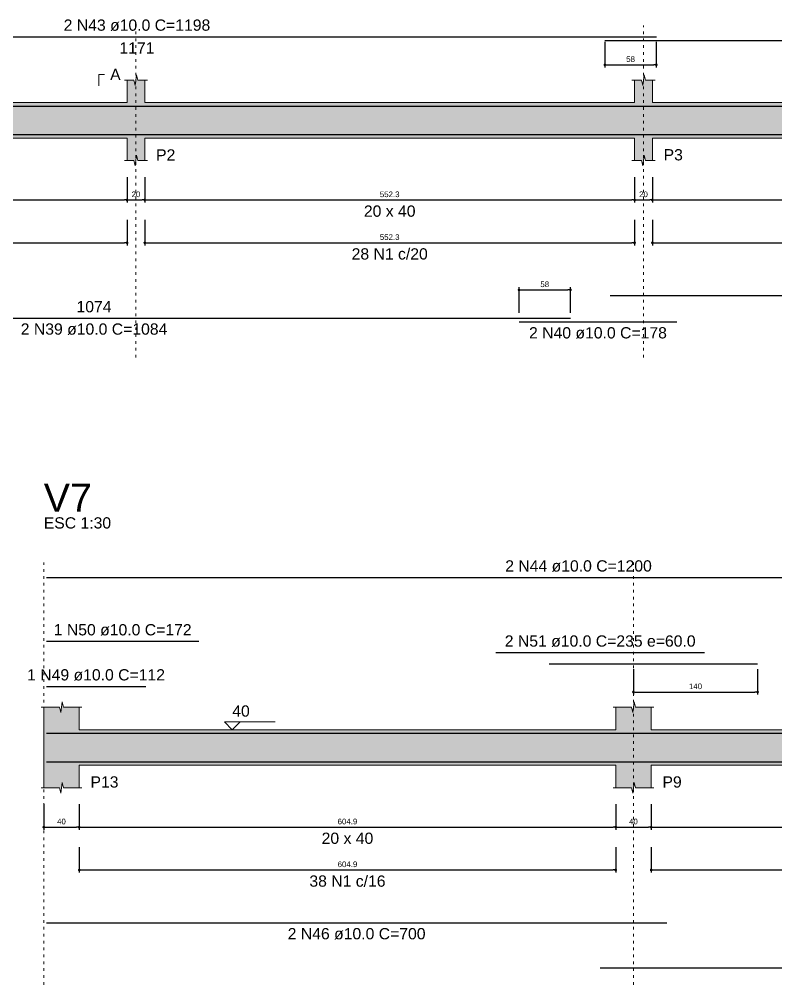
# Model space of a CAD drawing. Header units: millimetres. Extents: x 180 to 11148, y -1598 to 1045.
# Drawn here: x 1382.41 to 1410.84, y 5.5 to 41.81 of the extents above; entities that cross this region are included whole.
import ezdxf

# ---------------------------------------------------------------- set-up
doc = ezdxf.new("R2010")
doc.units = ezdxf.units.MM
doc.header["$MEASUREMENT"] = 0
doc.linetypes.add('DOT2', pattern=[3.175, 0, -3.175])
for name, color, linetype, lineweight in [('Descrição da armadura', 7, 'Continuous', 5), ('DT-Barras na forma', 2, 'Continuous', 30), ('DT-Barras rebatidas', 2, 'Continuous', 30), ('DT-Cotas', 9, 'Continuous', 5), ('DT-Forma', 5, 'Continuous', 5), ('DT-Hachura forma vigas', 252, 'Continuous', 5), ('DT-Pontilhado', 9, 'DOT2', 5), ('DT-Textos', 7, 'Continuous', 5), ('DT-Título', 3, 'Continuous', 20), ('Textos armaduras', 7, 'Continuous', 5)]:
    doc.layers.add(name, color=color, linetype=linetype, lineweight=lineweight)
doc.styles.add('Arial', font='arial.ttf')
doc.dimstyles.new('UM_30.000000', dxfattribs={"dimtxt": 0.18, "dimasz": 0.1, "dimexe": 0.1, "dimexo": 0.2, "dimgap": 0, "dimtad": 1, "dimtih": 1, "dimtoh": 1, "dimdec": 1, "dimlfac": 30, "dimzin": 0, "dimdsep": 46, "dimtxsty": 'Standard', "dimcen": 0.09, "dimdle": 0.1, "dimadec": 1, "dimazin": 2, "dimtfac": 1, "dimtdec": 4, "dimtofl": 0, "dimtmove": 0, "dimatfit": 3, "dimfxl": 1, "dimtolj": 1, "dimarcsym": 0})

# ---------------------------------------------------------------- blocks, each defined once
blk = doc.blocks.new('_Dot')
at = {"color": 0, "linetype": 'ByBlock', "lineweight": -2}
blk.add_line((-0.5, 0), (-1, 0), dxfattribs=at)
at = {"color": 0, "linetype": 'ByBlock', "const_width": 0.5}
blk.add_lwpolyline([(-0.25, 0, 1), (0.25, 0, 1)], format="xyb", close=True, dxfattribs=at)
blk = doc.blocks.new('*D227')
at = {"layer": 'Defpoints', "color": 0, "transparency": 16777216}
for p in [(1367.88, 36.073), (1386.46, 36.073), (1386.46, 35.014)]:
    blk.add_point(p, dxfattribs=at)
at = {"layer": 'DT-Cotas', "color": 0, "lineweight": -2, "transparency": 16777216}
for p, q in [((1367.88, 35.873), (1367.88, 34.914)), ((1386.46, 35.873), (1386.46, 34.914)), ((1367.98, 35.014), (1386.36, 35.014))]:
    blk.add_line(p, q, dxfattribs=at)
at = {"layer": 'DT-Cotas', "color": 0, "lineweight": -2, "transparency": 16777216, "xscale": 0.1000000014901161, "yscale": 0.1000000014901161, "zscale": 0.1000000014901161, "rotation": 180}
blk.add_blockref('_Dot', (1367.88, 35.014), dxfattribs=at)
at = {"layer": 'DT-Cotas', "color": 0, "lineweight": -2, "transparency": 16777216, "xscale": 0.1000000014901161, "yscale": 0.1000000014901161, "zscale": 0.1000000014901161}
blk.add_blockref('_Dot', (1386.46, 35.014), dxfattribs=at)
at = {"layer": 'DT-Cotas', "transparency": 16777216, "insert": (1377.17, 35.226), "char_height": 0.2118, "attachment_point": 5, "rotation": 0.0057, "style": 'Arial'}
blk.add_mtext('\\A1;557.4', dxfattribs=at)
blk = doc.blocks.new('*D228')
at = {"layer": 'Defpoints', "color": 0, "transparency": 16777216}
for p in [(1386.46, 36.073), (1387.127, 36.073), (1387.127, 35.014)]:
    blk.add_point(p, dxfattribs=at)
at = {"layer": 'DT-Cotas', "color": 0, "lineweight": -2, "transparency": 16777216}
for p, q in [((1386.46, 35.873), (1386.46, 34.914)), ((1387.127, 35.873), (1387.127, 34.914)), ((1386.56, 35.014), (1387.027, 35.014))]:
    blk.add_line(p, q, dxfattribs=at)
at = {"layer": 'DT-Cotas', "color": 0, "lineweight": -2, "transparency": 16777216, "xscale": 0.1000000014901161, "yscale": 0.1000000014901161, "zscale": 0.1000000014901161, "rotation": 180}
blk.add_blockref('_Dot', (1386.46, 35.014), dxfattribs=at)
at = {"layer": 'DT-Cotas', "color": 0, "lineweight": -2, "transparency": 16777216, "xscale": 0.1000000014901161, "yscale": 0.1000000014901161, "zscale": 0.1000000014901161}
blk.add_blockref('_Dot', (1387.127, 35.014), dxfattribs=at)
at = {"layer": 'DT-Cotas', "transparency": 16777216, "insert": (1386.794, 35.226), "char_height": 0.2118, "attachment_point": 5, "rotation": 0.0057, "style": 'Arial'}
blk.add_mtext('\\A1;20', dxfattribs=at)
blk = doc.blocks.new('*D229')
at = {"layer": 'Defpoints', "color": 0, "transparency": 16777216}
for p in [(1387.127, 36.073), (1405.538, 36.073), (1405.538, 35.014)]:
    blk.add_point(p, dxfattribs=at)
at = {"layer": 'DT-Cotas', "color": 0, "lineweight": -2, "transparency": 16777216}
for p, q in [((1387.127, 35.873), (1387.127, 34.914)), ((1405.538, 35.873), (1405.538, 34.914)), ((1387.227, 35.014), (1405.438, 35.014))]:
    blk.add_line(p, q, dxfattribs=at)
at = {"layer": 'DT-Cotas', "color": 0, "lineweight": -2, "transparency": 16777216, "xscale": 0.1000000014901161, "yscale": 0.1000000014901161, "zscale": 0.1000000014901161, "rotation": 180}
blk.add_blockref('_Dot', (1387.127, 35.014), dxfattribs=at)
at = {"layer": 'DT-Cotas', "color": 0, "lineweight": -2, "transparency": 16777216, "xscale": 0.1000000014901161, "yscale": 0.1000000014901161, "zscale": 0.1000000014901161}
blk.add_blockref('_Dot', (1405.538, 35.014), dxfattribs=at)
at = {"layer": 'DT-Cotas', "transparency": 16777216, "insert": (1396.332, 35.226), "char_height": 0.2118, "attachment_point": 5, "rotation": 0.0057, "style": 'Arial'}
blk.add_mtext('\\A1;552.3', dxfattribs=at)
blk = doc.blocks.new('*D230')
at = {"layer": 'Defpoints', "color": 0, "transparency": 16777216}
for p in [(1405.538, 36.073), (1406.205, 36.073), (1406.205, 35.014)]:
    blk.add_point(p, dxfattribs=at)
at = {"layer": 'DT-Cotas', "color": 0, "lineweight": -2, "transparency": 16777216}
for p, q in [((1405.538, 35.873), (1405.538, 34.914)), ((1406.205, 35.873), (1406.205, 34.914)), ((1405.638, 35.014), (1406.105, 35.014))]:
    blk.add_line(p, q, dxfattribs=at)
at = {"layer": 'DT-Cotas', "color": 0, "lineweight": -2, "transparency": 16777216, "xscale": 0.1000000014901161, "yscale": 0.1000000014901161, "zscale": 0.1000000014901161, "rotation": 180}
blk.add_blockref('_Dot', (1405.538, 35.014), dxfattribs=at)
at = {"layer": 'DT-Cotas', "color": 0, "lineweight": -2, "transparency": 16777216, "xscale": 0.1000000014901161, "yscale": 0.1000000014901161, "zscale": 0.1000000014901161}
blk.add_blockref('_Dot', (1406.205, 35.014), dxfattribs=at)
at = {"layer": 'DT-Cotas', "transparency": 16777216, "insert": (1405.871, 35.226), "char_height": 0.2118, "attachment_point": 5, "rotation": 0.0057, "style": 'Arial'}
blk.add_mtext('\\A1;20', dxfattribs=at)
blk = doc.blocks.new('*D231')
at = {"layer": 'Defpoints', "color": 0, "transparency": 16777216}
for p in [(1406.205, 36.073), (1419.536, 36.073), (1419.536, 35.014)]:
    blk.add_point(p, dxfattribs=at)
at = {"layer": 'DT-Cotas', "color": 0, "lineweight": -2, "transparency": 16777216}
for p, q in [((1406.205, 35.873), (1406.205, 34.914)), ((1419.536, 35.873), (1419.536, 34.914)), ((1406.305, 35.014), (1419.436, 35.014))]:
    blk.add_line(p, q, dxfattribs=at)
at = {"layer": 'DT-Cotas', "color": 0, "lineweight": -2, "transparency": 16777216, "xscale": 0.1000000014901161, "yscale": 0.1000000014901161, "zscale": 0.1000000014901161, "rotation": 180}
blk.add_blockref('_Dot', (1406.205, 35.014), dxfattribs=at)
at = {"layer": 'DT-Cotas', "color": 0, "lineweight": -2, "transparency": 16777216, "xscale": 0.1000000014901161, "yscale": 0.1000000014901161, "zscale": 0.1000000014901161}
blk.add_blockref('_Dot', (1419.536, 35.014), dxfattribs=at)
at = {"layer": 'DT-Cotas', "transparency": 16777216, "insert": (1412.87, 35.226), "char_height": 0.2118, "attachment_point": 5, "rotation": 0.0057, "style": 'Arial'}
blk.add_mtext('\\A1;399.9', dxfattribs=at)
blk = doc.blocks.new('*D237')
at = {"layer": 'Defpoints', "color": 0, "transparency": 16777216}
for p in [(1367.88, 34.463), (1386.46, 34.463), (1386.46, 33.404)]:
    blk.add_point(p, dxfattribs=at)
at = {"layer": 'DT-Cotas', "color": 0, "lineweight": -2, "transparency": 16777216}
for p, q in [((1367.88, 34.263), (1367.88, 33.304)), ((1386.46, 34.263), (1386.46, 33.304)), ((1367.98, 33.404), (1386.36, 33.404))]:
    blk.add_line(p, q, dxfattribs=at)
at = {"layer": 'DT-Cotas', "color": 0, "lineweight": -2, "transparency": 16777216, "xscale": 0.1000000014901161, "yscale": 0.1000000014901161, "zscale": 0.1000000014901161, "rotation": 180}
blk.add_blockref('_Dot', (1367.88, 33.404), dxfattribs=at)
at = {"layer": 'DT-Cotas', "color": 0, "lineweight": -2, "transparency": 16777216, "xscale": 0.1000000014901161, "yscale": 0.1000000014901161, "zscale": 0.1000000014901161}
blk.add_blockref('_Dot', (1386.46, 33.404), dxfattribs=at)
at = {"layer": 'DT-Cotas', "transparency": 16777216, "insert": (1377.17, 33.616), "char_height": 0.2118, "attachment_point": 5, "rotation": 0.0057, "style": 'Arial'}
blk.add_mtext('\\A1;557.4', dxfattribs=at)
blk = doc.blocks.new('*D238')
at = {"layer": 'Defpoints', "color": 0, "transparency": 16777216}
for p in [(1387.127, 34.463), (1405.538, 34.463), (1405.538, 33.404)]:
    blk.add_point(p, dxfattribs=at)
at = {"layer": 'DT-Cotas', "color": 0, "lineweight": -2, "transparency": 16777216}
for p, q in [((1387.127, 34.263), (1387.127, 33.304)), ((1405.538, 34.263), (1405.538, 33.304)), ((1387.227, 33.404), (1405.438, 33.404))]:
    blk.add_line(p, q, dxfattribs=at)
at = {"layer": 'DT-Cotas', "color": 0, "lineweight": -2, "transparency": 16777216, "xscale": 0.1000000014901161, "yscale": 0.1000000014901161, "zscale": 0.1000000014901161, "rotation": 180}
blk.add_blockref('_Dot', (1387.127, 33.404), dxfattribs=at)
at = {"layer": 'DT-Cotas', "color": 0, "lineweight": -2, "transparency": 16777216, "xscale": 0.1000000014901161, "yscale": 0.1000000014901161, "zscale": 0.1000000014901161}
blk.add_blockref('_Dot', (1405.538, 33.404), dxfattribs=at)
at = {"layer": 'DT-Cotas', "transparency": 16777216, "insert": (1396.332, 33.616), "char_height": 0.2118, "attachment_point": 5, "rotation": 0.0057, "style": 'Arial'}
blk.add_mtext('\\A1;552.3', dxfattribs=at)
blk = doc.blocks.new('*D239')
at = {"layer": 'Defpoints', "color": 0, "transparency": 16777216}
for p in [(1406.205, 34.463), (1419.536, 34.463), (1419.536, 33.404)]:
    blk.add_point(p, dxfattribs=at)
at = {"layer": 'DT-Cotas', "color": 0, "lineweight": -2, "transparency": 16777216}
for p, q in [((1406.205, 34.263), (1406.205, 33.304)), ((1419.536, 34.263), (1419.536, 33.304)), ((1406.305, 33.404), (1419.436, 33.404))]:
    blk.add_line(p, q, dxfattribs=at)
at = {"layer": 'DT-Cotas', "color": 0, "lineweight": -2, "transparency": 16777216, "xscale": 0.1000000014901161, "yscale": 0.1000000014901161, "zscale": 0.1000000014901161, "rotation": 180}
blk.add_blockref('_Dot', (1406.205, 33.404), dxfattribs=at)
at = {"layer": 'DT-Cotas', "color": 0, "lineweight": -2, "transparency": 16777216, "xscale": 0.1000000014901161, "yscale": 0.1000000014901161, "zscale": 0.1000000014901161}
blk.add_blockref('_Dot', (1419.536, 33.404), dxfattribs=at)
at = {"layer": 'DT-Cotas', "transparency": 16777216, "insert": (1412.87, 33.616), "char_height": 0.2118, "attachment_point": 5, "rotation": 0.0057, "style": 'Arial'}
blk.add_mtext('\\A1;399.9', dxfattribs=at)
blk = doc.blocks.new('*D242')
at = {"layer": 'Defpoints', "color": 0, "transparency": 16777216}
for p in [(1403.127, 31.632), (1401.194, 30.573), (1403.127, 30.573)]:
    blk.add_point(p, dxfattribs=at)
at = {"layer": 'DT-Cotas', "color": 0, "lineweight": -2, "transparency": 16777216}
for p, q in [((1401.194, 30.773), (1401.194, 31.732)), ((1401.294, 31.632), (1403.027, 31.632)), ((1403.127, 30.773), (1403.127, 31.732))]:
    blk.add_line(p, q, dxfattribs=at)
at = {"layer": 'DT-Cotas', "color": 0, "lineweight": -2, "transparency": 16777216, "xscale": 0.1000000014901161, "yscale": 0.1000000014901161, "zscale": 0.1000000014901161, "rotation": 180}
blk.add_blockref('_Dot', (1401.194, 31.632), dxfattribs=at)
at = {"layer": 'DT-Cotas', "color": 0, "lineweight": -2, "transparency": 16777216, "xscale": 0.1000000014901161, "yscale": 0.1000000014901161, "zscale": 0.1000000014901161}
blk.add_blockref('_Dot', (1403.127, 31.632), dxfattribs=at)
at = {"layer": 'DT-Cotas', "transparency": 16777216, "insert": (1402.16, 31.843), "char_height": 0.2118, "attachment_point": 5, "rotation": 0.0057, "style": 'Arial'}
blk.add_mtext('\\A1;58', dxfattribs=at)
blk = doc.blocks.new('*D243')
at = {"layer": 'Defpoints', "color": 0, "transparency": 16777216}
for p in [(1404.421, 41.156), (1406.354, 41.156), (1406.354, 40.097)]:
    blk.add_point(p, dxfattribs=at)
at = {"layer": 'DT-Cotas', "color": 0, "lineweight": -2, "transparency": 16777216}
for p, q in [((1404.421, 40.956), (1404.421, 39.997)), ((1406.354, 40.956), (1406.354, 39.997)), ((1404.521, 40.097), (1406.254, 40.097))]:
    blk.add_line(p, q, dxfattribs=at)
at = {"layer": 'DT-Cotas', "color": 0, "lineweight": -2, "transparency": 16777216, "xscale": 0.1000000014901161, "yscale": 0.1000000014901161, "zscale": 0.1000000014901161, "rotation": 180}
blk.add_blockref('_Dot', (1404.421, 40.097), dxfattribs=at)
at = {"layer": 'DT-Cotas', "color": 0, "lineweight": -2, "transparency": 16777216, "xscale": 0.1000000014901161, "yscale": 0.1000000014901161, "zscale": 0.1000000014901161}
blk.add_blockref('_Dot', (1406.354, 40.097), dxfattribs=at)
at = {"layer": 'DT-Cotas', "transparency": 16777216, "insert": (1405.387, 40.309), "char_height": 0.2118, "attachment_point": 5, "rotation": 0.0057, "style": 'Arial'}
blk.add_mtext('\\A1;58', dxfattribs=at)
blk = doc.blocks.new('*D298')
at = {"layer": 'Defpoints', "color": 0, "transparency": 16777216}
for p in [(1383.329, 12.487), (1384.663, 12.487), (1384.663, 11.428)]:
    blk.add_point(p, dxfattribs=at)
at = {"layer": 'DT-Cotas', "color": 0, "lineweight": -2, "transparency": 16777216}
for p, q in [((1383.329, 12.287), (1383.329, 11.328)), ((1384.663, 12.287), (1384.663, 11.328)), ((1383.429, 11.428), (1384.563, 11.428))]:
    blk.add_line(p, q, dxfattribs=at)
at = {"layer": 'DT-Cotas', "color": 0, "lineweight": -2, "transparency": 16777216, "xscale": 0.1000000014901161, "yscale": 0.1000000014901161, "zscale": 0.1000000014901161, "rotation": 180}
blk.add_blockref('_Dot', (1383.329, 11.428), dxfattribs=at)
at = {"layer": 'DT-Cotas', "color": 0, "lineweight": -2, "transparency": 16777216, "xscale": 0.1000000014901161, "yscale": 0.1000000014901161, "zscale": 0.1000000014901161}
blk.add_blockref('_Dot', (1384.663, 11.428), dxfattribs=at)
at = {"layer": 'DT-Cotas', "transparency": 16777216, "insert": (1383.996, 11.64), "char_height": 0.2118, "attachment_point": 5, "rotation": 0.0057, "style": 'Arial'}
blk.add_mtext('\\A1;40', dxfattribs=at)
blk = doc.blocks.new('*D299')
at = {"layer": 'Defpoints', "color": 0, "transparency": 16777216}
for p in [(1384.663, 12.487), (1404.827, 12.487), (1404.827, 11.428)]:
    blk.add_point(p, dxfattribs=at)
at = {"layer": 'DT-Cotas', "color": 0, "lineweight": -2, "transparency": 16777216}
for p, q in [((1384.663, 12.287), (1384.663, 11.328)), ((1404.827, 12.287), (1404.827, 11.328)), ((1384.763, 11.428), (1404.727, 11.428))]:
    blk.add_line(p, q, dxfattribs=at)
at = {"layer": 'DT-Cotas', "color": 0, "lineweight": -2, "transparency": 16777216, "xscale": 0.1000000014901161, "yscale": 0.1000000014901161, "zscale": 0.1000000014901161, "rotation": 180}
blk.add_blockref('_Dot', (1384.663, 11.428), dxfattribs=at)
at = {"layer": 'DT-Cotas', "color": 0, "lineweight": -2, "transparency": 16777216, "xscale": 0.1000000014901161, "yscale": 0.1000000014901161, "zscale": 0.1000000014901161}
blk.add_blockref('_Dot', (1404.827, 11.428), dxfattribs=at)
at = {"layer": 'DT-Cotas', "transparency": 16777216, "insert": (1394.745, 11.64), "char_height": 0.2118, "attachment_point": 5, "rotation": 0.0057, "style": 'Arial'}
blk.add_mtext('\\A1;604.9', dxfattribs=at)
blk = doc.blocks.new('*D300')
at = {"layer": 'Defpoints', "color": 0, "transparency": 16777216}
for p in [(1404.827, 12.487), (1406.16, 12.487), (1406.16, 11.428)]:
    blk.add_point(p, dxfattribs=at)
at = {"layer": 'DT-Cotas', "color": 0, "lineweight": -2, "transparency": 16777216}
for p, q in [((1404.827, 12.287), (1404.827, 11.328)), ((1406.16, 12.287), (1406.16, 11.328)), ((1404.927, 11.428), (1406.06, 11.428))]:
    blk.add_line(p, q, dxfattribs=at)
at = {"layer": 'DT-Cotas', "color": 0, "lineweight": -2, "transparency": 16777216, "xscale": 0.1000000014901161, "yscale": 0.1000000014901161, "zscale": 0.1000000014901161, "rotation": 180}
blk.add_blockref('_Dot', (1404.827, 11.428), dxfattribs=at)
at = {"layer": 'DT-Cotas', "color": 0, "lineweight": -2, "transparency": 16777216, "xscale": 0.1000000014901161, "yscale": 0.1000000014901161, "zscale": 0.1000000014901161}
blk.add_blockref('_Dot', (1406.16, 11.428), dxfattribs=at)
at = {"layer": 'DT-Cotas', "transparency": 16777216, "insert": (1405.494, 11.64), "char_height": 0.2118, "attachment_point": 5, "rotation": 0.0057, "style": 'Arial'}
blk.add_mtext('\\A1;40', dxfattribs=at)
blk = doc.blocks.new('*D301')
at = {"layer": 'Defpoints', "color": 0, "transparency": 16777216}
for p in [(1406.16, 12.487), (1426.487, 12.487), (1426.487, 11.428)]:
    blk.add_point(p, dxfattribs=at)
at = {"layer": 'DT-Cotas', "color": 0, "lineweight": -2, "transparency": 16777216}
for p, q in [((1406.16, 12.287), (1406.16, 11.328)), ((1426.487, 12.287), (1426.487, 11.328)), ((1406.26, 11.428), (1426.387, 11.428))]:
    blk.add_line(p, q, dxfattribs=at)
at = {"layer": 'DT-Cotas', "color": 0, "lineweight": -2, "transparency": 16777216, "xscale": 0.1000000014901161, "yscale": 0.1000000014901161, "zscale": 0.1000000014901161, "rotation": 180}
blk.add_blockref('_Dot', (1406.16, 11.428), dxfattribs=at)
at = {"layer": 'DT-Cotas', "color": 0, "lineweight": -2, "transparency": 16777216, "xscale": 0.1000000014901161, "yscale": 0.1000000014901161, "zscale": 0.1000000014901161}
blk.add_blockref('_Dot', (1426.487, 11.428), dxfattribs=at)
at = {"layer": 'DT-Cotas', "transparency": 16777216, "insert": (1416.324, 11.64), "char_height": 0.2118, "attachment_point": 5, "rotation": 0.0057, "style": 'Arial'}
blk.add_mtext('\\A1;609.8', dxfattribs=at)
blk = doc.blocks.new('*D305')
at = {"layer": 'Defpoints', "color": 0, "transparency": 16777216}
for p in [(1384.663, 10.877), (1404.827, 10.877), (1404.827, 9.818)]:
    blk.add_point(p, dxfattribs=at)
at = {"layer": 'DT-Cotas', "color": 0, "lineweight": -2, "transparency": 16777216}
for p, q in [((1384.663, 10.677), (1384.663, 9.718)), ((1404.827, 10.677), (1404.827, 9.718)), ((1384.763, 9.818), (1404.727, 9.818))]:
    blk.add_line(p, q, dxfattribs=at)
at = {"layer": 'DT-Cotas', "color": 0, "lineweight": -2, "transparency": 16777216, "xscale": 0.1000000014901161, "yscale": 0.1000000014901161, "zscale": 0.1000000014901161, "rotation": 180}
blk.add_blockref('_Dot', (1384.663, 9.818), dxfattribs=at)
at = {"layer": 'DT-Cotas', "color": 0, "lineweight": -2, "transparency": 16777216, "xscale": 0.1000000014901161, "yscale": 0.1000000014901161, "zscale": 0.1000000014901161}
blk.add_blockref('_Dot', (1404.827, 9.818), dxfattribs=at)
at = {"layer": 'DT-Cotas', "transparency": 16777216, "insert": (1394.745, 10.03), "char_height": 0.2118, "attachment_point": 5, "rotation": 0.0057, "style": 'Arial'}
blk.add_mtext('\\A1;604.9', dxfattribs=at)
blk = doc.blocks.new('*D306')
at = {"layer": 'Defpoints', "color": 0, "transparency": 16777216}
for p in [(1406.16, 10.877), (1426.487, 10.877), (1426.487, 9.818)]:
    blk.add_point(p, dxfattribs=at)
at = {"layer": 'DT-Cotas', "color": 0, "lineweight": -2, "transparency": 16777216}
for p, q in [((1406.16, 10.677), (1406.16, 9.718)), ((1426.487, 10.677), (1426.487, 9.718)), ((1406.26, 9.818), (1426.387, 9.818))]:
    blk.add_line(p, q, dxfattribs=at)
at = {"layer": 'DT-Cotas', "color": 0, "lineweight": -2, "transparency": 16777216, "xscale": 0.1000000014901161, "yscale": 0.1000000014901161, "zscale": 0.1000000014901161, "rotation": 180}
blk.add_blockref('_Dot', (1406.16, 9.818), dxfattribs=at)
at = {"layer": 'DT-Cotas', "color": 0, "lineweight": -2, "transparency": 16777216, "xscale": 0.1000000014901161, "yscale": 0.1000000014901161, "zscale": 0.1000000014901161}
blk.add_blockref('_Dot', (1426.487, 9.818), dxfattribs=at)
at = {"layer": 'DT-Cotas', "transparency": 16777216, "insert": (1416.324, 10.03), "char_height": 0.2118, "attachment_point": 5, "rotation": 0.0057, "style": 'Arial'}
blk.add_mtext('\\A1;609.8', dxfattribs=at)
blk = doc.blocks.new('*D308')
at = {"layer": 'Defpoints', "color": 0, "transparency": 16777216}
for p in [(1405.494, 17.57), (1410.16, 17.57), (1410.16, 16.511)]:
    blk.add_point(p, dxfattribs=at)
at = {"layer": 'DT-Cotas', "color": 0, "lineweight": -2, "transparency": 16777216}
for p, q in [((1405.494, 17.37), (1405.494, 16.411)), ((1410.16, 17.37), (1410.16, 16.411)), ((1405.594, 16.511), (1410.06, 16.511))]:
    blk.add_line(p, q, dxfattribs=at)
at = {"layer": 'DT-Cotas', "color": 0, "lineweight": -2, "transparency": 16777216, "xscale": 0.1000000014901161, "yscale": 0.1000000014901161, "zscale": 0.1000000014901161, "rotation": 180}
blk.add_blockref('_Dot', (1405.494, 16.511), dxfattribs=at)
at = {"layer": 'DT-Cotas', "color": 0, "lineweight": -2, "transparency": 16777216, "xscale": 0.1000000014901161, "yscale": 0.1000000014901161, "zscale": 0.1000000014901161}
blk.add_blockref('_Dot', (1410.16, 16.511), dxfattribs=at)
at = {"layer": 'DT-Cotas', "transparency": 16777216, "insert": (1407.827, 16.723), "char_height": 0.2118, "attachment_point": 5, "rotation": 0.0057, "style": 'Arial'}
blk.add_mtext('\\A1;140', dxfattribs=at)

msp = doc.modelspace()

# ---------------------------------------------------------------- hatches: boundary and pattern name
at = {"layer": 'DT-Hachura forma vigas', "linetype": 'Continuous'}
for points in [[(1458.2133, 36.4966), (1458.2133, 37.3439), (1458.2133, 38.6773), (1458.2133, 39.5246), (1457.955, 39.5246), (1457.905, 39.7246), (1457.855, 39.3246), (1457.805, 39.5246), (1457.5466, 39.5246), (1457.5466, 38.6773), (1439.125, 38.6773), (1439.125, 39.5246), (1438.8666, 39.5246), (1438.8166, 39.7246), (1438.7666, 39.3246), (1438.7166, 39.5246), (1438.4583, 39.5246), (1438.4583, 38.6773), (1420.2026, 38.6773), (1420.2026, 39.5246), (1419.9443, 39.5246), (1419.8943, 39.7246), (1419.8443, 39.3246), (1419.7943, 39.5246), (1419.536, 39.5246), (1419.536, 38.6773), (1406.2046, 38.6773), (1406.2046, 39.5246), (1405.9463, 39.5246), (1405.8963, 39.7246), (1405.8463, 39.3246), (1405.7963, 39.5246), (1405.538, 39.5246), (1405.538, 38.6773), (1387.127, 38.6773), (1387.127, 39.5246), (1386.8686, 39.5246), (1386.8186, 39.7246), (1386.7686, 39.3246), (1386.7186, 39.5246), (1386.4603, 39.5246), (1386.4603, 38.6773), (1367.88, 38.6773), (1367.88, 39.5246), (1367.6216, 39.5246), (1367.5716, 39.7246), (1367.5216, 39.3246), (1367.4716, 39.5246), (1367.2133, 39.5246), (1367.2133, 38.6773), (1367.2133, 37.3439), (1367.2133, 36.4966), (1367.4716, 36.4966), (1367.5216, 36.2966), (1367.5716, 36.6966), (1367.6216, 36.4966), (1367.88, 36.4966), (1367.88, 37.3439), (1386.4603, 37.3439), (1386.4603, 36.4966), (1386.7186, 36.4966), (1386.7686, 36.2966), (1386.8186, 36.6966), (1386.8686, 36.4966), (1387.127, 36.4966), (1387.127, 37.3439), (1405.538, 37.3439), (1405.538, 36.4966), (1405.7963, 36.4966), (1405.8463, 36.2966), (1405.8963, 36.6966), (1405.9463, 36.4966), (1406.2046, 36.4966), (1406.2046, 37.3439), (1419.536, 37.3439), (1419.536, 36.4966), (1419.7943, 36.4966), (1419.8443, 36.2966), (1419.8943, 36.6966), (1419.9443, 36.4966), (1420.2026, 36.4966), (1420.2026, 37.3439), (1438.4583, 37.3439), (1438.4583, 36.4966), (1438.7166, 36.4966), (1438.7666, 36.2966), (1438.8166, 36.6966), (1438.8666, 36.4966), (1439.125, 36.4966), (1439.125, 37.3439), (1457.5466, 37.3439), (1457.5466, 36.4966), (1457.805, 36.4966), (1457.855, 36.2966), (1457.905, 36.6966), (1457.955, 36.4966), (1458.2133, 36.4966)], [(1449.325, 12.9102), (1449.325, 13.7575), (1449.325, 15.0909), (1449.325, 15.9382), (1448.7333, 15.9382), (1448.6833, 16.1382), (1448.6333, 15.7382), (1448.5833, 15.9382), (1447.9917, 15.9382), (1447.9917, 15.0909), (1427.8203, 15.0909), (1427.8203, 15.9382), (1427.2287, 15.9382), (1427.1787, 16.1382), (1427.1287, 15.7382), (1427.0787, 15.9382), (1426.487, 15.9382), (1426.487, 15.0909), (1406.1603, 15.0909), (1406.1603, 15.9382), (1405.5687, 15.9382), (1405.5187, 16.1382), (1405.4687, 15.7382), (1405.4187, 15.9382), (1404.827, 15.9382), (1404.827, 15.0909), (1384.6627, 15.0909), (1384.6627, 15.9382), (1384.071, 15.9382), (1384.021, 16.1382), (1383.971, 15.7382), (1383.921, 15.9382), (1383.3293, 15.9382), (1383.3293, 15.0909), (1383.3293, 13.7575), (1383.3293, 12.9102), (1383.921, 12.9102), (1383.971, 12.7102), (1384.021, 13.1102), (1384.071, 12.9102), (1384.6627, 12.9102), (1384.6627, 13.7575), (1404.827, 13.7575), (1404.827, 12.9102), (1405.4187, 12.9102), (1405.4687, 12.7102), (1405.5187, 13.1102), (1405.5687, 12.9102), (1406.1603, 12.9102), (1406.1603, 13.7575), (1426.487, 13.7575), (1426.487, 12.9102), (1427.0787, 12.9102), (1427.1287, 12.7102), (1427.1787, 13.1102), (1427.2287, 12.9102), (1427.8203, 12.9102), (1427.8203, 13.7575), (1447.9917, 13.7575), (1447.9917, 12.9102), (1448.5833, 12.9102), (1448.6333, 12.7102), (1448.6833, 13.1102), (1448.7333, 12.9102), (1449.325, 12.9102)]]:
    msp.add_hatch(color=256, dxfattribs=at).paths.add_polyline_path(points)

# ---------------------------------------------------------------- linework, layer by layer
at = {"layer": 'DT-Barras na forma'}
for points in [[(1367.3133, 37.5847), (1367.3133, 38.5439), (1406.3541, 38.5439)], [(1404.4207, 38.5439), (1444.4207, 38.5439)], [(1367.3133, 37.8773), (1367.3133, 37.4773), (1403.1269, 37.4773)], [(1401.1936, 37.4773), (1407.1269, 37.4773)], [(1404.6157, 37.4773), (1438.7916, 37.4773)], [(1383.4293, 14.9575), (1387.1627, 14.9575)], [(1383.4293, 14.9575), (1389.1627, 14.9575)], [(1383.4293, 14.9575), (1423.4293, 14.9575)], [(1400.327, 14.9575), (1408.1603, 14.9575)], [(1402.327, 14.9575), (1410.1603, 14.9575)], [(1383.4293, 13.8909), (1406.7493, 13.8909)], [(1404.238, 13.8909), (1428.4093, 13.8909)]]:
    msp.add_lwpolyline(points, dxfattribs=at)
at = {"layer": 'DT-Barras rebatidas'}
for p, q in [((1367.3133, 41.1561), (1406.3541, 41.1561)), ((1404.4207, 41.0149), (1444.4207, 41.0149)), ((1404.6157, 31.4198), (1438.7916, 31.4198)), ((1367.3133, 30.5726), (1403.1269, 30.5726)), ((1401.1936, 30.4314), (1407.1269, 30.4314)), ((1383.4293, 20.8173), (1423.4293, 20.8173)), ((1383.4293, 18.4169), (1389.1627, 18.4169)), ((1400.327, 17.9933), (1408.1603, 17.9933)), ((1383.4293, 16.7225), (1387.1627, 16.7225)), ((1383.4293, 7.8334), (1406.7493, 7.8334)), ((1404.238, 6.139), (1428.4093, 6.139))]:
    msp.add_line(p, q, dxfattribs=at)
msp.add_lwpolyline([(1402.327, 17.5697), (1410.1603, 17.5697)], dxfattribs=at)
at = {"layer": 'DT-Forma'}
for p, q in [((1386.7686, 39.3245), (1386.8186, 39.7245)), ((1386.8186, 39.7245), (1386.8686, 39.5245)), ((1405.8463, 39.3245), (1405.8963, 39.7245)), ((1405.8963, 39.7245), (1405.9463, 39.5245)), ((1386.3603, 39.5245), (1386.7186, 39.5245)), ((1386.4603, 38.6773), (1386.4603, 39.5245)), ((1386.7186, 39.5245), (1386.7686, 39.3245)), ((1386.8686, 39.5245), (1387.227, 39.5245)), ((1387.127, 39.5245), (1387.127, 38.6773)), ((1405.438, 39.5245), (1405.7963, 39.5245)), ((1405.538, 38.6773), (1405.538, 39.5245)), ((1405.7963, 39.5245), (1405.8463, 39.3245)), ((1405.9463, 39.5245), (1406.3046, 39.5245)), ((1406.2046, 39.5245), (1406.2046, 38.6773)), ((1367.88, 38.6773), (1386.4603, 38.6773)), ((1387.127, 38.6773), (1405.538, 38.6773)), ((1406.2046, 38.6773), (1419.536, 38.6773)), ((1367.88, 37.3439), (1386.4603, 37.3439)), ((1386.4603, 37.3439), (1386.4603, 36.4967)), ((1387.127, 36.4967), (1387.127, 37.3439)), ((1387.127, 37.3439), (1405.538, 37.3439)), ((1405.538, 37.3439), (1405.538, 36.4967)), ((1406.2046, 36.4967), (1406.2046, 37.3439)), ((1406.2046, 37.3439), (1419.536, 37.3439)), ((1386.7686, 36.2967), (1386.8186, 36.6967)), ((1386.8186, 36.6967), (1386.8686, 36.4967)), ((1405.8463, 36.2967), (1405.8963, 36.6967)), ((1405.8963, 36.6967), (1405.9463, 36.4967)), ((1386.3603, 36.4967), (1386.7186, 36.4967)), ((1386.7186, 36.4967), (1386.7686, 36.2967)), ((1386.8686, 36.4967), (1387.227, 36.4967)), ((1405.438, 36.4967), (1405.7963, 36.4967)), ((1405.7963, 36.4967), (1405.8463, 36.2967)), ((1405.9463, 36.4967), (1406.3046, 36.4967)), ((1383.971, 15.7381), (1384.021, 16.1381)), ((1384.021, 16.1381), (1384.071, 15.9381)), ((1405.4687, 15.7381), (1405.5187, 16.1381)), ((1405.5187, 16.1381), (1405.5687, 15.9381)), ((1383.2293, 15.9381), (1383.921, 15.9381)), ((1383.3293, 15.0909), (1383.3293, 15.9381)), ((1383.921, 15.9381), (1383.971, 15.7381)), ((1384.071, 15.9381), (1384.7627, 15.9381)), ((1384.6627, 15.9381), (1384.6627, 15.0909)), ((1404.727, 15.9381), (1405.4187, 15.9381)), ((1404.827, 15.0909), (1404.827, 15.9381)), ((1405.4187, 15.9381), (1405.4687, 15.7381)), ((1405.5687, 15.9381), (1406.2603, 15.9381)), ((1406.1603, 15.9381), (1406.1603, 15.0909)), ((1384.6627, 15.0909), (1404.827, 15.0909)), ((1406.1603, 15.0909), (1426.487, 15.0909)), ((1383.3293, 13.7575), (1383.3293, 12.9103)), ((1384.6627, 12.9103), (1384.6627, 13.7575)), ((1384.6627, 13.7575), (1404.827, 13.7575)), ((1404.827, 13.7575), (1404.827, 12.9103)), ((1406.1603, 12.9103), (1406.1603, 13.7575)), ((1406.1603, 13.7575), (1426.487, 13.7575)), ((1383.971, 12.7103), (1384.021, 13.1103)), ((1384.021, 13.1103), (1384.071, 12.9103)), ((1405.4687, 12.7103), (1405.5187, 13.1103)), ((1405.5187, 13.1103), (1405.5687, 12.9103)), ((1383.2293, 12.9103), (1383.921, 12.9103)), ((1383.921, 12.9103), (1383.971, 12.7103)), ((1384.071, 12.9103), (1384.7627, 12.9103)), ((1404.727, 12.9103), (1405.4187, 12.9103)), ((1405.4187, 12.9103), (1405.4687, 12.7103)), ((1405.5687, 12.9103), (1406.2603, 12.9103))]:
    msp.add_line(p, q, dxfattribs=at)
at = {"layer": 'DT-Forma', "linetype": 'Continuous'}
msp.add_line((1383.3293, 13.7575), (1383.3293, 15.0909), dxfattribs=at)
at = {"layer": 'DT-Pontilhado', "ltscale": 0.05}
for p, q in [((1386.7936, 29.09), (1386.7936, 41.5797)), ((1405.8713, 29.09), (1405.8713, 41.5797)), ((1383.3293, 5.5036), (1383.3293, 21.3821)), ((1405.4937, 5.5036), (1405.4937, 21.3821))]:
    msp.add_line(p, q, dxfattribs=at)
at = {"layer": 'DT-Textos'}
for points in [[(1385.4013, 39.3127), (1385.4013, 39.7363), (1385.6131, 39.7363)], [(1390.712, 15.3874), (1390.4154, 15.0909), (1390.1189, 15.3874), (1392.0251, 15.3874)]]:
    msp.add_lwpolyline(points, dxfattribs=at)

# ---------------------------------------------------------------- texts
at = {"layer": 'Descrição da armadura', "linetype": 'Continuous', "char_height": 0.4236, "attachment_point": 8, "line_spacing_factor": 0.798, "style": 'Arial'}
for s, insert, width in [('2 N43 ø10.0 C=1198', (1386.8337, 41.3679), 11.049211), ('28 N1 c/20', (1396.3325, 32.7691), 5.738683), ('2 N39 ø10.0 C=1084', (1385.2201, 29.9372), 11.049211), ('2 N40 ø10.0 C=178', (1404.1602, 29.796), 10.389305), ('2 N44 ø10.0 C=1200', (1403.4293, 21.0291), 11.049211), ('1 N50 ø10.0 C=172', (1386.296, 18.6287), 10.389305), ('2 N51 ø10.0 C=235 e=60.0', (1404.2437, 18.2051), 14.381181), ('1 N49 ø10.0 C=112', (1385.296, 16.9343), 10.389305), ('38 N1 c/16', (1394.7448, 9.1826), 5.738683), ('2 N46 ø10.0 C=700', (1395.0893, 7.198), 10.389305)]:
    msp.add_mtext(s, dxfattribs=dict(at, insert=insert, width=width))
at = {"layer": 'DT-Textos', "char_height": 0.4236, "line_spacing_factor": 0.798, "style": 'Arial'}
for s, insert, width, attachment_point in [('A', (1385.8249, 39.5245), 0.737072, 7), ('P2', (1387.5506, 36.4967), 1.351658, 7), ('P3', (1406.6282, 36.4967), 1.351658, 7), ('20 x 40', (1396.3325, 34.3787), 3.624925, 8), ('ESC 1:30', (1383.3293, 22.6529), 4.729993, 7), ('40', (1390.4154, 15.578), 1.229172, 7), ('P13', (1385.0863, 12.9103), 1.966244, 7), ('P9', (1406.5839, 12.9103), 1.351658, 7), ('20 x 40', (1394.7448, 10.7923), 3.624925, 8)]:
    msp.add_mtext(s, dxfattribs=dict(at, insert=insert, width=width, attachment_point=attachment_point))
at = {"layer": 'DT-Título', "insert": (1383.3293, 23.2883), "char_height": 1.059, "width": 3.604421, "attachment_point": 7, "line_spacing_factor": 0.798, "style": 'Arial'}
msp.add_mtext('V7', dxfattribs=at)
at = {"layer": 'Textos armaduras', "linetype": 'Continuous', "char_height": 0.4236, "width": 2.639621, "attachment_point": 7, "line_spacing_factor": 0.798, "style": 'Arial'}
for s, insert in [('1171', (1386.1738, 40.5207)), ('1074', (1384.5602, 30.7844))]:
    msp.add_mtext(s, dxfattribs=dict(at, insert=insert))

# ---------------------------------------------------------------- dimensions: what is measured, and where the dimension line sits
at = {"layer": 'DT-Cotas'}
for base, p1, p2, picture, middle in [((1406.3541, 40.0971), (1404.4207, 41.1561), (1406.3541, 41.1561), '*D243', (1405.3874, 40.3089)), ((1386.4603, 35.0141), (1367.88, 36.0731), (1386.4603, 36.0731), '*D227', (1377.1701, 35.2259)), ((1387.127, 35.0141), (1386.4603, 36.0731), (1387.127, 36.0731), '*D228', (1386.7936, 35.2259)), ((1405.538, 35.0141), (1387.127, 36.0731), (1405.538, 36.0731), '*D229', (1396.3325, 35.2259)), ((1406.2046, 35.0141), (1405.538, 36.0731), (1406.2046, 36.0731), '*D230', (1405.8713, 35.2259)), ((1419.536, 35.0141), (1406.2046, 36.0731), (1419.536, 36.0731), '*D231', (1412.8703, 35.2259)), ((1386.4603, 33.4045), (1367.88, 34.4635), (1386.4603, 34.4635), '*D237', (1377.1701, 33.6163)), ((1405.538, 33.4045), (1387.127, 34.4635), (1405.538, 34.4635), '*D238', (1396.3325, 33.6163)), ((1419.536, 33.4045), (1406.2046, 34.4635), (1419.536, 34.4635), '*D239', (1412.8703, 33.6163)), ((1403.1269, 31.6316), (1401.1936, 30.5726), (1403.1269, 30.5726), '*D242', (1402.1602, 31.8434)), ((1410.1603, 16.5107), (1405.4937, 17.5697), (1410.1603, 17.5697), '*D308', (1407.827, 16.7225)), ((1384.6627, 11.4277), (1383.3293, 12.4867), (1384.6627, 12.4867), '*D298', (1383.996, 11.6395)), ((1404.827, 11.4277), (1384.6627, 12.4867), (1404.827, 12.4867), '*D299', (1394.7448, 11.6395)), ((1406.1603, 11.4277), (1404.827, 12.4867), (1406.1603, 12.4867), '*D300', (1405.4937, 11.6395)), ((1426.487, 11.4277), (1406.1603, 12.4867), (1426.487, 12.4867), '*D301', (1416.3237, 11.6395)), ((1404.827, 9.818), (1384.6627, 10.877), (1404.827, 10.877), '*D305', (1394.7448, 10.0298)), ((1426.487, 9.818), (1406.1603, 10.877), (1426.487, 10.877), '*D306', (1416.3237, 10.0298))]:
    dim = msp.add_linear_dim(base=base, p1=p1, p2=p2, dimstyle='UM_30.000000', override={"dimtxt": 0.2118, "dimasz": 0.1, "dimexe": 0.1, "dimexo": 0.2, "dimtad": 1, "dimtih": 0, "dimtoh": 0, "dimdec": 1, "dimlfac": 30, "dimzin": 8, "dimtxsty": 'Arial', "dimblk": 'Dot', "dimblk1": 'Dot', "dimblk2": 'Dot', "dimsah": 1, "dimdle": 0.1, "dimse1": 0, "dimse2": 0, "dimclrt": 256, "dimadec": 1, "dimazin": 3, "dimtmove": 2, "dimldrblk": 'Dot'}, dxfattribs=at)
    dim.commit()
    dim.dimension.update_dxf_attribs({"geometry": picture, "text_midpoint": middle, "dimtype": 160, "text_rotation": 0.00573})

doc.saveas('drawing.dxf')
